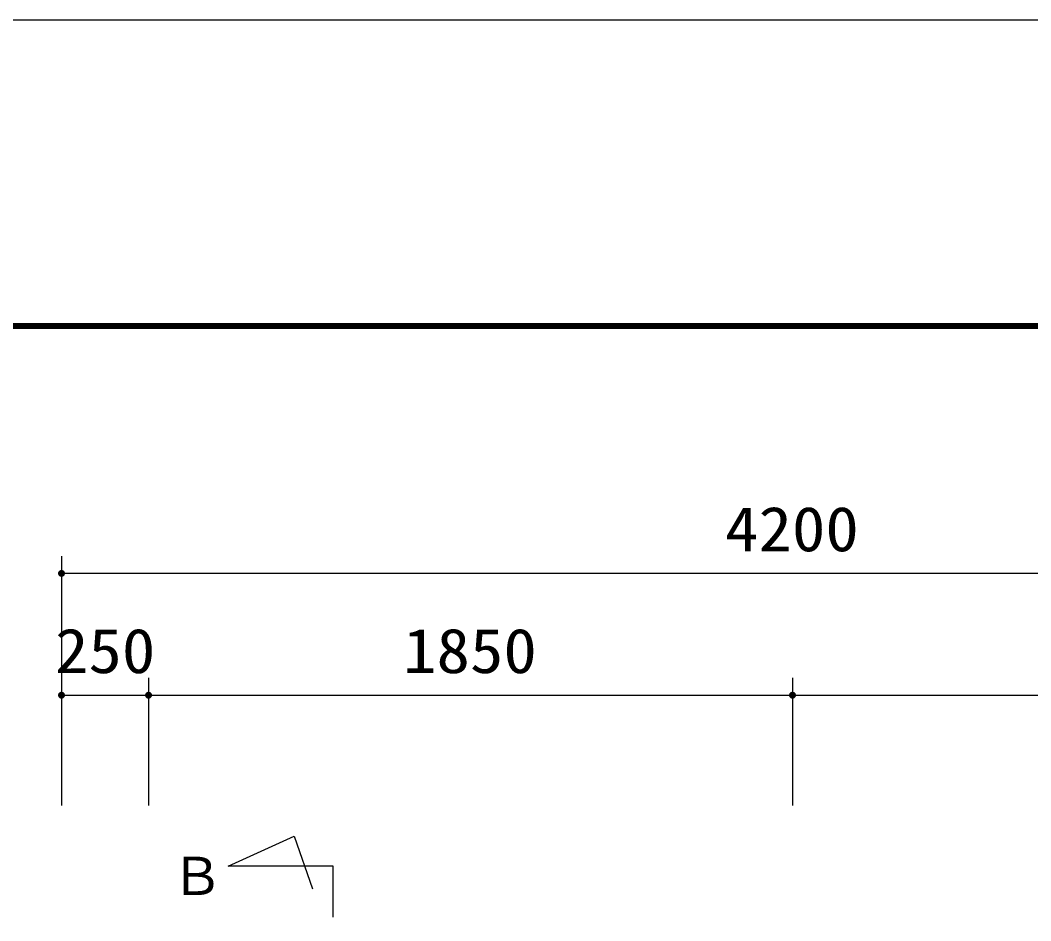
# Model space of a CAD drawing. Units: millimetres, scale not verified. Extents: x -14850 to 14850, y -10500 to 10500.
# Drawn here: x -10618 to -7715, y 7912 to 10500 of the extents above; entities that cross this region are included whole.
import ezdxf
from ezdxf.enums import TextEntityAlignment as Align

# ---------------------------------------------------------------- set-up
doc = ezdxf.new("R2010")
doc.units = ezdxf.units.MM
doc.header["$LTSCALE"] = 50
for name, color, linetype, lineweight in [('0-1_機器', 3, 'Continuous', 25), ('0-6_製作', 5, 'Continuous', 25), ('0-8_図面枠', 7, 'Continuous', 25), ('0-9_Axis_waku', 7, 'Continuous', 25)]:
    doc.layers.add(name, color=color, linetype=linetype, lineweight=lineweight)
doc.styles.add('ＭＳ ゴシック', font='')
doc.styles.get('ＭＳ ゴシック').set_extended_font_data('MS Gothic')

msp = doc.modelspace()

# ---------------------------------------------------------------- linework, layer by layer
at = {"layer": '0-1_機器'}
msp.add_line((-9719.06, 7922.55), (-9719.06, 8068.91), dxfattribs=at)
msp.add_lwpolyline([(-9719.06, 8068.91), (-10020.56, 8068.91), (-9830.23, 8155.43), (-9778.32, 8004.02)], dxfattribs=at)
at = {"layer": '0-6_製作', "color": 2}
for p, q in [((-10499.06, 8960.54), (-10499.06, 8244.07)), ((-6299.06, 8910.54), (-10499.06, 8910.54)), ((-10249.06, 8610.54), (-10249.06, 8244.07)), ((-8399.06, 8610.54), (-8399.06, 8244.07)), ((-10499.06, 8560.54), (-10249.06, 8560.54)), ((-10249.06, 8560.54), (-8399.06, 8560.54)), ((-8399.06, 8560.54), (-6549.06, 8560.54))]:
    msp.add_line(p, q, dxfattribs=at)
at = {"layer": '0-6_製作'}
for points in [[(-10500.31, 8920.46), (-10509.06, 8910.54), (-10509.04, 8911.16)], [(-10500.31, 8920.46), (-10499.06, 8910.54), (-10509.06, 8910.54)], [(-10500.31, 8920.46), (-10509.04, 8911.16), (-10501.55, 8920.22)], [(-10501.55, 8920.22), (-10509.04, 8911.16), (-10508.88, 8912.41)], [(-10501.55, 8920.22), (-10508.88, 8912.41), (-10502.74, 8919.83)], [(-10502.74, 8919.83), (-10508.88, 8912.41), (-10508.57, 8913.63)], [(-10502.74, 8919.83), (-10508.57, 8913.63), (-10503.88, 8919.3)], [(-10503.88, 8919.3), (-10508.57, 8913.63), (-10508.11, 8914.79)], [(-10503.88, 8919.3), (-10508.11, 8914.79), (-10504.94, 8918.63)], [(-10504.94, 8918.63), (-10508.11, 8914.79), (-10507.5, 8915.9)], [(-10504.94, 8918.63), (-10507.5, 8915.9), (-10505.91, 8917.83)], [(-10505.91, 8917.83), (-10507.5, 8915.9), (-10506.77, 8916.91)], [(-10499.06, 8920.54), (-10499.06, 8910.54), (-10500.31, 8920.46)], [(-10498.43, 8920.52), (-10499.06, 8910.54), (-10499.06, 8920.54)], [(-10497.19, 8920.36), (-10499.06, 8910.54), (-10498.43, 8920.52)], [(-10495.97, 8920.05), (-10499.06, 8910.54), (-10497.19, 8920.36)], [(-10494.8, 8919.59), (-10499.06, 8910.54), (-10495.97, 8920.05)], [(-10493.7, 8918.98), (-10499.06, 8910.54), (-10494.8, 8919.59)], [(-10492.69, 8918.24), (-10499.06, 8910.54), (-10493.7, 8918.98)], [(-10491.77, 8917.38), (-10499.06, 8910.54), (-10492.69, 8918.24)], [(-10491.77, 8917.38), (-10489.06, 8910.54), (-10499.06, 8910.54)], [(-10490.97, 8916.41), (-10489.06, 8910.54), (-10491.77, 8917.38)], [(-10490.3, 8915.35), (-10489.06, 8910.54), (-10490.97, 8916.41)], [(-10489.76, 8914.22), (-10489.06, 8910.54), (-10490.3, 8915.35)], [(-10489.38, 8913.02), (-10489.06, 8910.54), (-10489.76, 8914.22)], [(-10489.14, 8911.79), (-10489.06, 8910.54), (-10489.38, 8913.02)], [(-10499.06, 8910.54), (-10508.98, 8909.28), (-10509.06, 8910.54)], [(-10499.06, 8910.54), (-10508.75, 8908.05), (-10508.98, 8909.28)], [(-10499.06, 8910.54), (-10508.36, 8906.86), (-10508.75, 8908.05)], [(-10499.06, 8910.54), (-10507.82, 8905.72), (-10508.36, 8906.86)], [(-10499.06, 8910.54), (-10507.15, 8904.66), (-10507.82, 8905.72)], [(-10499.06, 8910.54), (-10506.35, 8903.69), (-10507.15, 8904.66)], [(-10499.06, 8910.54), (-10505.44, 8902.83), (-10506.35, 8903.69)], [(-10499.06, 8900.54), (-10505.44, 8902.83), (-10499.06, 8910.54)], [(-10499.06, 8900.54), (-10504.42, 8902.09), (-10505.44, 8902.83)], [(-10499.06, 8900.54), (-10503.32, 8901.49), (-10504.42, 8902.09)], [(-10499.06, 8900.54), (-10502.15, 8901.03), (-10503.32, 8901.49)], [(-10499.06, 8900.54), (-10500.94, 8900.71), (-10502.15, 8901.03)], [(-10499.06, 8900.54), (-10499.69, 8900.56), (-10500.94, 8900.71)], [(-10489.06, 8910.54), (-10499.06, 8900.54), (-10499.06, 8910.54)], [(-10489.06, 8910.54), (-10497.81, 8900.62), (-10499.06, 8900.54)], [(-10489.06, 8910.54), (-10496.57, 8900.85), (-10497.81, 8900.62)], [(-10489.08, 8909.91), (-10496.57, 8900.85), (-10489.06, 8910.54)], [(-10489.24, 8908.66), (-10496.57, 8900.85), (-10489.08, 8909.91)], [(-10489.24, 8908.66), (-10495.38, 8901.24), (-10496.57, 8900.85)], [(-10489.55, 8907.45), (-10495.38, 8901.24), (-10489.24, 8908.66)], [(-10489.55, 8907.45), (-10494.24, 8901.77), (-10495.38, 8901.24)], [(-10490.01, 8906.28), (-10494.24, 8901.77), (-10489.55, 8907.45)], [(-10490.01, 8906.28), (-10493.18, 8902.45), (-10494.24, 8901.77)], [(-10490.62, 8905.18), (-10493.18, 8902.45), (-10490.01, 8906.28)], [(-10490.62, 8905.18), (-10492.22, 8903.25), (-10493.18, 8902.45)], [(-10491.36, 8904.16), (-10492.22, 8903.25), (-10490.62, 8905.18)], [(-10500.31, 8570.46), (-10509.06, 8560.54), (-10501.55, 8570.22)], [(-10500.31, 8570.46), (-10499.06, 8560.54), (-10509.06, 8560.54)], [(-10501.55, 8570.22), (-10509.06, 8560.54), (-10509.04, 8561.16)], [(-10501.55, 8570.22), (-10509.04, 8561.16), (-10502.74, 8569.83)], [(-10502.74, 8569.83), (-10509.04, 8561.16), (-10508.88, 8562.41)], [(-10502.74, 8569.83), (-10508.88, 8562.41), (-10503.88, 8569.3)], [(-10503.88, 8569.3), (-10508.88, 8562.41), (-10508.57, 8563.63)], [(-10503.88, 8569.3), (-10508.57, 8563.63), (-10504.94, 8568.63)], [(-10504.94, 8568.63), (-10508.57, 8563.63), (-10508.11, 8564.79)], [(-10504.94, 8568.63), (-10508.11, 8564.79), (-10505.91, 8567.83)], [(-10505.91, 8567.83), (-10508.11, 8564.79), (-10507.5, 8565.9)], [(-10505.91, 8567.83), (-10507.5, 8565.9), (-10506.77, 8566.91)], [(-10499.06, 8570.54), (-10499.06, 8560.54), (-10500.31, 8570.46)], [(-10498.43, 8570.52), (-10499.06, 8560.54), (-10499.06, 8570.54)], [(-10497.19, 8570.36), (-10499.06, 8560.54), (-10498.43, 8570.52)], [(-10495.97, 8570.05), (-10499.06, 8560.54), (-10497.19, 8570.36)], [(-10494.8, 8569.59), (-10499.06, 8560.54), (-10495.97, 8570.05)], [(-10493.7, 8568.98), (-10499.06, 8560.54), (-10494.8, 8569.59)], [(-10492.69, 8568.24), (-10499.06, 8560.54), (-10493.7, 8568.98)], [(-10492.69, 8568.24), (-10489.06, 8560.54), (-10499.06, 8560.54)], [(-10491.77, 8567.38), (-10489.06, 8560.54), (-10492.69, 8568.24)], [(-10490.97, 8566.41), (-10489.06, 8560.54), (-10491.77, 8567.38)], [(-10490.3, 8565.35), (-10489.06, 8560.54), (-10490.97, 8566.41)], [(-10489.76, 8564.22), (-10489.06, 8560.54), (-10490.3, 8565.35)], [(-10250.31, 8570.46), (-10259.06, 8560.54), (-10259.04, 8561.16)], [(-10250.31, 8570.46), (-10249.06, 8560.54), (-10259.06, 8560.54)], [(-10250.31, 8570.46), (-10259.04, 8561.16), (-10251.55, 8570.22)], [(-10251.55, 8570.22), (-10259.04, 8561.16), (-10258.88, 8562.41)], [(-10251.55, 8570.22), (-10258.88, 8562.41), (-10252.74, 8569.83)], [(-10252.74, 8569.83), (-10258.88, 8562.41), (-10258.57, 8563.63)], [(-10252.74, 8569.83), (-10258.57, 8563.63), (-10253.88, 8569.3)], [(-10253.88, 8569.3), (-10258.57, 8563.63), (-10258.11, 8564.79)], [(-10253.88, 8569.3), (-10258.11, 8564.79), (-10254.94, 8568.63)], [(-10254.94, 8568.63), (-10258.11, 8564.79), (-10257.5, 8565.9)], [(-10254.94, 8568.63), (-10257.5, 8565.9), (-10255.91, 8567.83)], [(-10255.91, 8567.83), (-10257.5, 8565.9), (-10256.77, 8566.91)], [(-10249.06, 8570.54), (-10249.06, 8560.54), (-10250.31, 8570.46)], [(-10248.43, 8570.52), (-10249.06, 8560.54), (-10249.06, 8570.54)], [(-10247.19, 8570.36), (-10249.06, 8560.54), (-10248.43, 8570.52)], [(-10245.97, 8570.05), (-10249.06, 8560.54), (-10247.19, 8570.36)], [(-10244.8, 8569.59), (-10249.06, 8560.54), (-10245.97, 8570.05)], [(-10243.7, 8568.98), (-10249.06, 8560.54), (-10244.8, 8569.59)], [(-10242.69, 8568.24), (-10249.06, 8560.54), (-10243.7, 8568.98)], [(-10241.77, 8567.38), (-10249.06, 8560.54), (-10242.69, 8568.24)], [(-10241.77, 8567.38), (-10239.06, 8560.54), (-10249.06, 8560.54)], [(-10240.97, 8566.41), (-10239.06, 8560.54), (-10241.77, 8567.38)], [(-10240.3, 8565.35), (-10239.06, 8560.54), (-10240.97, 8566.41)], [(-10239.76, 8564.22), (-10239.06, 8560.54), (-10240.3, 8565.35)], [(-8399.06, 8570.54), (-8409.06, 8560.54), (-8409.04, 8561.16)], [(-8399.06, 8560.54), (-8409.06, 8560.54), (-8399.06, 8570.54)], [(-8399.06, 8570.54), (-8409.04, 8561.16), (-8400.31, 8570.46)], [(-8400.31, 8570.46), (-8409.04, 8561.16), (-8408.88, 8562.41)], [(-8400.31, 8570.46), (-8408.88, 8562.41), (-8401.55, 8570.22)], [(-8401.55, 8570.22), (-8408.88, 8562.41), (-8408.57, 8563.63)], [(-8401.55, 8570.22), (-8408.57, 8563.63), (-8402.74, 8569.83)], [(-8402.74, 8569.83), (-8408.57, 8563.63), (-8408.11, 8564.79)], [(-8402.74, 8569.83), (-8408.11, 8564.79), (-8403.88, 8569.3)], [(-8403.88, 8569.3), (-8408.11, 8564.79), (-8407.5, 8565.9)], [(-8403.88, 8569.3), (-8407.5, 8565.9), (-8404.94, 8568.63)], [(-8404.94, 8568.63), (-8407.5, 8565.9), (-8406.77, 8566.91)], [(-8404.94, 8568.63), (-8406.77, 8566.91), (-8405.91, 8567.83)], [(-8398.43, 8570.52), (-8399.06, 8560.54), (-8399.06, 8570.54)], [(-8397.19, 8570.36), (-8399.06, 8560.54), (-8398.43, 8570.52)], [(-8395.97, 8570.05), (-8399.06, 8560.54), (-8397.19, 8570.36)], [(-8394.8, 8569.59), (-8399.06, 8560.54), (-8395.97, 8570.05)], [(-8393.7, 8568.98), (-8399.06, 8560.54), (-8394.8, 8569.59)], [(-8392.69, 8568.24), (-8399.06, 8560.54), (-8393.7, 8568.98)], [(-8391.77, 8567.38), (-8399.06, 8560.54), (-8392.69, 8568.24)], [(-8391.77, 8567.38), (-8389.06, 8560.54), (-8399.06, 8560.54)], [(-8390.97, 8566.41), (-8389.06, 8560.54), (-8391.77, 8567.38)], [(-8390.3, 8565.35), (-8389.06, 8560.54), (-8390.97, 8566.41)], [(-8389.76, 8564.22), (-8389.06, 8560.54), (-8390.3, 8565.35)], [(-10499.06, 8560.54), (-10508.98, 8559.28), (-10509.06, 8560.54)], [(-10499.06, 8560.54), (-10508.75, 8558.05), (-10508.98, 8559.28)], [(-10499.06, 8560.54), (-10508.36, 8556.86), (-10508.75, 8558.05)], [(-10499.06, 8560.54), (-10507.82, 8555.72), (-10508.36, 8556.86)], [(-10499.06, 8560.54), (-10507.15, 8554.66), (-10507.82, 8555.72)], [(-10499.06, 8560.54), (-10506.35, 8553.69), (-10507.15, 8554.66)], [(-10499.06, 8560.54), (-10505.44, 8552.83), (-10506.35, 8553.69)], [(-10499.06, 8560.54), (-10504.42, 8552.09), (-10505.44, 8552.83)], [(-10499.06, 8550.54), (-10504.42, 8552.09), (-10499.06, 8560.54)], [(-10499.06, 8550.54), (-10503.32, 8551.49), (-10504.42, 8552.09)], [(-10499.06, 8550.54), (-10502.15, 8551.03), (-10503.32, 8551.49)], [(-10499.06, 8550.54), (-10500.94, 8550.71), (-10502.15, 8551.03)], [(-10499.06, 8550.54), (-10499.69, 8550.56), (-10500.94, 8550.71)], [(-10489.06, 8560.54), (-10499.06, 8550.54), (-10499.06, 8560.54)], [(-10489.06, 8560.54), (-10497.81, 8550.62), (-10499.06, 8550.54)], [(-10489.06, 8560.54), (-10496.57, 8550.85), (-10497.81, 8550.62)], [(-10489.08, 8559.91), (-10496.57, 8550.85), (-10489.06, 8560.54)], [(-10489.08, 8559.91), (-10495.38, 8551.24), (-10496.57, 8550.85)], [(-10489.24, 8558.66), (-10495.38, 8551.24), (-10489.08, 8559.91)], [(-10489.24, 8558.66), (-10494.24, 8551.77), (-10495.38, 8551.24)], [(-10489.55, 8557.45), (-10494.24, 8551.77), (-10489.24, 8558.66)], [(-10489.55, 8557.45), (-10493.18, 8552.45), (-10494.24, 8551.77)], [(-10490.01, 8556.28), (-10493.18, 8552.45), (-10489.55, 8557.45)], [(-10490.01, 8556.28), (-10492.22, 8553.25), (-10493.18, 8552.45)], [(-10490.62, 8555.18), (-10492.22, 8553.25), (-10490.01, 8556.28)], [(-10490.62, 8555.18), (-10491.36, 8554.16), (-10492.22, 8553.25)], [(-10489.38, 8563.02), (-10489.06, 8560.54), (-10489.76, 8564.22)], [(-10489.14, 8561.79), (-10489.06, 8560.54), (-10489.38, 8563.02)], [(-10249.06, 8560.54), (-10258.98, 8559.28), (-10259.06, 8560.54)], [(-10249.06, 8560.54), (-10258.75, 8558.05), (-10258.98, 8559.28)], [(-10249.06, 8560.54), (-10258.36, 8556.86), (-10258.75, 8558.05)], [(-10249.06, 8560.54), (-10257.82, 8555.72), (-10258.36, 8556.86)], [(-10249.06, 8560.54), (-10257.15, 8554.66), (-10257.82, 8555.72)], [(-10249.06, 8560.54), (-10256.35, 8553.69), (-10257.15, 8554.66)], [(-10249.06, 8560.54), (-10255.44, 8552.83), (-10256.35, 8553.69)], [(-10249.06, 8550.54), (-10255.44, 8552.83), (-10249.06, 8560.54)], [(-10249.06, 8550.54), (-10254.42, 8552.09), (-10255.44, 8552.83)], [(-10249.06, 8550.54), (-10253.32, 8551.49), (-10254.42, 8552.09)], [(-10249.06, 8550.54), (-10252.15, 8551.03), (-10253.32, 8551.49)], [(-10249.06, 8550.54), (-10250.94, 8550.71), (-10252.15, 8551.03)], [(-10249.06, 8550.54), (-10249.69, 8550.56), (-10250.94, 8550.71)], [(-10239.06, 8560.54), (-10249.06, 8550.54), (-10249.06, 8560.54)], [(-10239.06, 8560.54), (-10247.81, 8550.62), (-10249.06, 8550.54)], [(-10239.06, 8560.54), (-10246.57, 8550.85), (-10247.81, 8550.62)], [(-10239.08, 8559.91), (-10246.57, 8550.85), (-10239.06, 8560.54)], [(-10239.24, 8558.66), (-10246.57, 8550.85), (-10239.08, 8559.91)], [(-10239.24, 8558.66), (-10245.38, 8551.24), (-10246.57, 8550.85)], [(-10239.55, 8557.45), (-10245.38, 8551.24), (-10239.24, 8558.66)], [(-10239.55, 8557.45), (-10244.24, 8551.77), (-10245.38, 8551.24)], [(-10240.01, 8556.28), (-10244.24, 8551.77), (-10239.55, 8557.45)], [(-10240.01, 8556.28), (-10243.18, 8552.45), (-10244.24, 8551.77)], [(-10240.62, 8555.18), (-10243.18, 8552.45), (-10240.01, 8556.28)], [(-10240.62, 8555.18), (-10242.22, 8553.25), (-10243.18, 8552.45)], [(-10241.36, 8554.16), (-10242.22, 8553.25), (-10240.62, 8555.18)], [(-10239.38, 8563.02), (-10239.06, 8560.54), (-10239.76, 8564.22)], [(-10239.14, 8561.79), (-10239.06, 8560.54), (-10239.38, 8563.02)], [(-8399.06, 8560.54), (-8408.98, 8559.28), (-8409.06, 8560.54)], [(-8399.06, 8560.54), (-8408.75, 8558.05), (-8408.98, 8559.28)], [(-8399.06, 8560.54), (-8408.36, 8556.86), (-8408.75, 8558.05)], [(-8399.06, 8560.54), (-8407.82, 8555.72), (-8408.36, 8556.86)], [(-8399.06, 8560.54), (-8407.15, 8554.66), (-8407.82, 8555.72)], [(-8399.06, 8560.54), (-8406.35, 8553.69), (-8407.15, 8554.66)], [(-8399.06, 8560.54), (-8405.44, 8552.83), (-8406.35, 8553.69)], [(-8399.06, 8550.54), (-8405.44, 8552.83), (-8399.06, 8560.54)], [(-8399.06, 8550.54), (-8404.42, 8552.09), (-8405.44, 8552.83)], [(-8399.06, 8550.54), (-8403.32, 8551.49), (-8404.42, 8552.09)], [(-8399.06, 8550.54), (-8402.15, 8551.03), (-8403.32, 8551.49)], [(-8399.06, 8550.54), (-8400.94, 8550.71), (-8402.15, 8551.03)], [(-8399.06, 8550.54), (-8399.69, 8550.56), (-8400.94, 8550.71)], [(-8389.06, 8560.54), (-8399.06, 8550.54), (-8399.06, 8560.54)], [(-8389.08, 8559.91), (-8399.06, 8550.54), (-8389.06, 8560.54)], [(-8389.08, 8559.91), (-8397.81, 8550.62), (-8399.06, 8550.54)], [(-8389.24, 8558.66), (-8397.81, 8550.62), (-8389.08, 8559.91)], [(-8389.24, 8558.66), (-8396.57, 8550.85), (-8397.81, 8550.62)], [(-8389.55, 8557.45), (-8396.57, 8550.85), (-8389.24, 8558.66)], [(-8389.55, 8557.45), (-8395.38, 8551.24), (-8396.57, 8550.85)], [(-8390.01, 8556.28), (-8395.38, 8551.24), (-8389.55, 8557.45)], [(-8390.01, 8556.28), (-8394.24, 8551.77), (-8395.38, 8551.24)], [(-8390.62, 8555.18), (-8394.24, 8551.77), (-8390.01, 8556.28)], [(-8390.62, 8555.18), (-8393.18, 8552.45), (-8394.24, 8551.77)], [(-8391.36, 8554.16), (-8393.18, 8552.45), (-8390.62, 8555.18)], [(-8391.36, 8554.16), (-8392.22, 8553.25), (-8393.18, 8552.45)], [(-8389.38, 8563.02), (-8389.06, 8560.54), (-8389.76, 8564.22)], [(-8389.14, 8561.79), (-8389.06, 8560.54), (-8389.38, 8563.02)]]:
    msp.add_solid(points, dxfattribs=at)
at = {"layer": '0-8_図面枠'}
msp.add_lwpolyline([(-14850, -10500), (14850, -10500), (14850, 10500), (-14850, 10500)], close=True, dxfattribs=at)
at = {"layer": '0-9_Axis_waku'}
for p, q in [((-12964, 9629), (14014, 9629)), ((-12963, 9628), (14013, 9628)), ((-12962, 9627), (14012, 9627)), ((-12961, 9626), (14011, 9626)), ((-12960, 9625), (14010, 9625)), ((-12959, 9624), (14009, 9624)), ((-12958, 9623), (14008, 9623)), ((-12957, 9622), (14007, 9622)), ((-12956, 9621), (14006, 9621)), ((-12955, 9620), (14005, 9620)), ((-12954, 9619), (14004, 9619)), ((-12953, 9618), (14003, 9618)), ((-12952, 9617), (14002, 9617)), ((-12951, 9616), (14001, 9616)), ((-12950, 9615), (14000, 9615))]:
    msp.add_line(p, q, dxfattribs=at)

# ---------------------------------------------------------------- texts
at = {"layer": '0-1_機器', "color": 4, "style": 'ＭＳ ゴシック'}
msp.add_text('Ｂ', height=110, dxfattribs=at).set_placement((-10184.58, 7953.34), align=Align.BOTTOM_LEFT)
at = {"layer": '0-6_製作', "color": 4, "style": 'ＭＳ ゴシック', "width": 1.1}
for s, p in [('4200', (-8592.81, 8935.54)), ('250', (-10517.81, 8585.54)), ('1850', (-9517.81, 8585.54))]:
    msp.add_text(s, height=128.4, dxfattribs=at).set_placement(p, align=Align.BOTTOM_LEFT)

doc.saveas('drawing.dxf')
